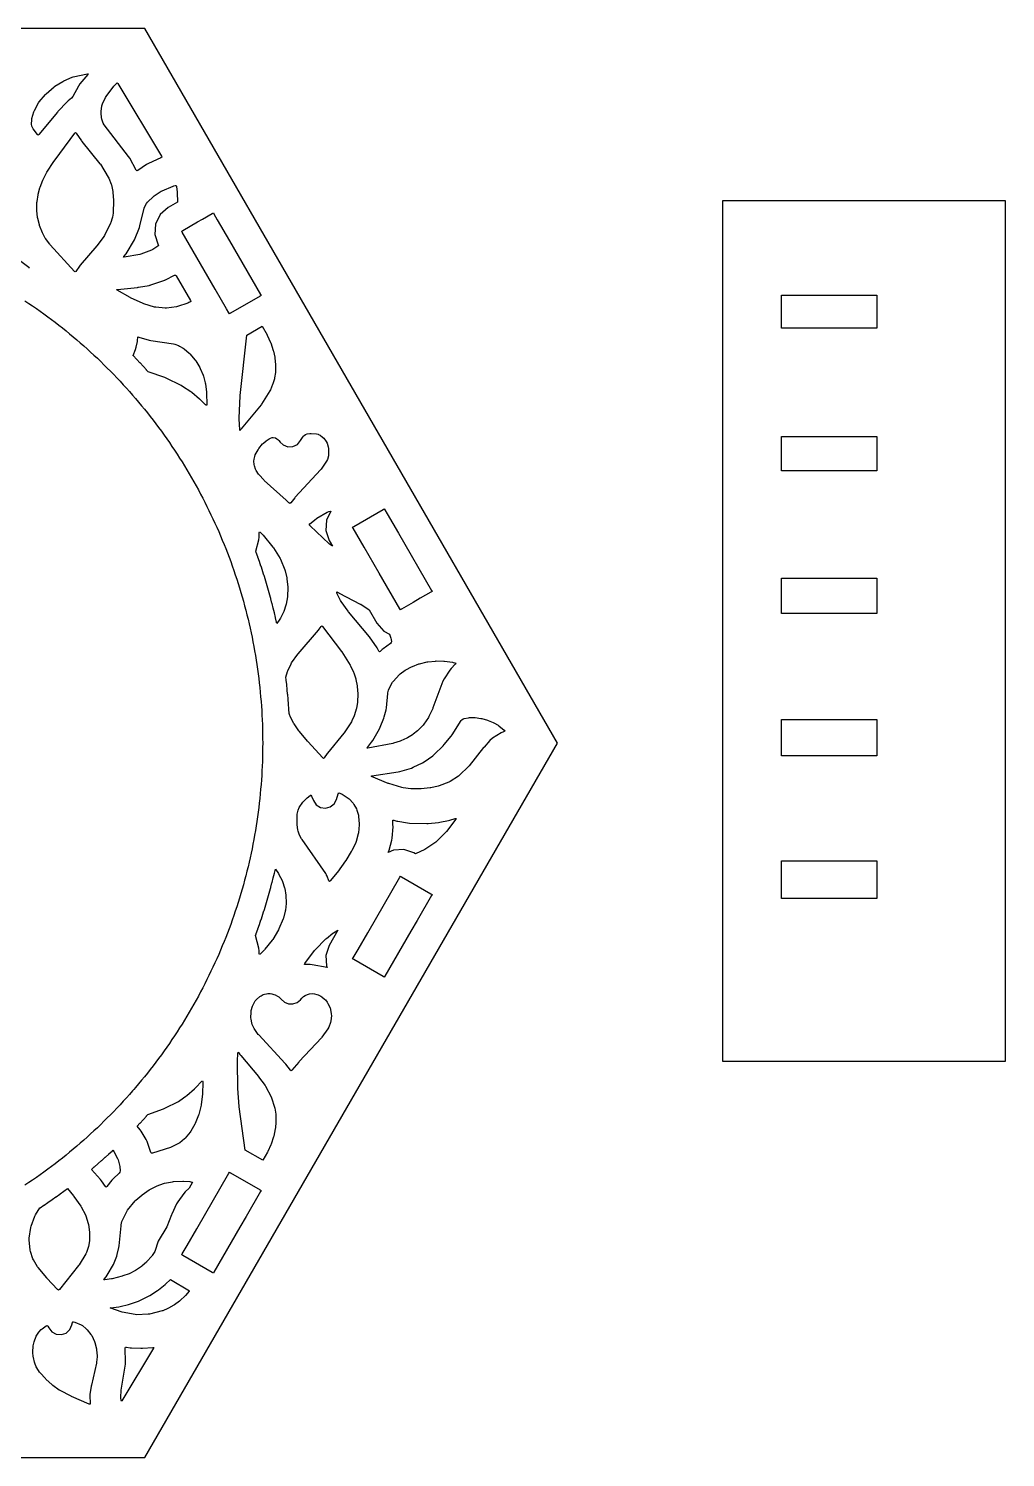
# Model space of a CAD drawing. Header units: millimetres. Extents: x 10 to 410, y 18 to 283.
# Drawn here: x 327.1 to 410, y 160.4 to 281.6 of the extents above; entities that cross this region are included whole.
import ezdxf

# ---------------------------------------------------------------- set-up
doc = ezdxf.new("R2010")
doc.units = ezdxf.units.MM
doc.layers.add('CUT', color=1, linetype='Continuous')

msp = doc.modelspace()

# ---------------------------------------------------------------- linework, layer by layer
at = {"layer": 'CUT'}
for points in [[(372, 221), (337, 281.6218), (267, 281.6218), (232, 221), (267, 160.3782), (337, 160.3782)], [(327.4315, 273.9992), (327.5882, 274.5568), (327.6335, 274.6675), (327.9875, 275.3108), (328.0438, 275.3934), (328.5751, 276.0317), (328.6369, 276.0943), (329.3155, 276.6759), (329.38, 276.7231), (330.0592, 277.145), (330.1281, 277.181), (330.8351, 277.4861), (330.934, 277.5176), (332.1431, 277.774), (332.2118, 277.7741), (332.1785, 277.714), (331.5005, 276.9312), (331.3676, 276.7378), (330.9028, 275.8661), (330.775, 275.7098), (330.5083, 275.4896), (330.4142, 275.4018), (329.6346, 274.5784), (329.5901, 274.5283), (328.0152, 272.6372), (327.9554, 272.587), (327.8974, 272.6392), (327.536, 273.1052), (327.4498, 273.2709), (327.4268, 273.3454), (327.4038, 273.5111), (327.4121, 273.8698)], [(336.4212, 269.5776), (336.3369, 269.542), (336.2775, 269.6117), (335.7253, 270.6349), (335.6303, 270.7806), (333.5589, 273.4454), (333.4794, 273.5905), (333.3553, 273.9387), (333.3271, 274.0665), (333.2917, 274.4524), (333.2956, 274.5794), (333.3718, 275.077), (333.4174, 275.2243), (333.6781, 275.7662), (333.7245, 275.8444), (334.3637, 276.7357), (334.4226, 276.8045), (334.5889, 276.9676), (334.6539, 277.0115), (334.7058, 276.9527), (338.4124, 270.7963), (338.4422, 270.7096), (338.3684, 270.6552), (337.3091, 270.1769), (337.1391, 270.0801)], [(328.3182, 264.2924), (328.0765, 264.9139), (328.0566, 264.9765), (327.9214, 265.5163), (327.909, 265.5851), (327.8416, 266.1839), (327.8385, 266.2567), (327.855, 266.8675), (327.8612, 266.9347), (327.9511, 267.5073), (327.9633, 267.5639), (328.1097, 268.101), (328.1263, 268.1516), (328.3632, 268.7665), (328.3837, 268.8128), (328.6636, 269.3718), (328.6936, 269.4239), (329.2974, 270.348), (329.3143, 270.3723), (330.662, 272.2008), (331.068, 272.7414), (331.1271, 272.7952), (331.1847, 272.7397), (331.6355, 272.1014), (331.6748, 272.0493), (333.1973, 270.1555), (333.2333, 270.1049), (333.9067, 269.0273), (333.9504, 268.9405), (334.1499, 268.4305), (334.1741, 268.3502), (334.2923, 267.8028), (334.3028, 267.7293), (334.3528, 267.0264), (334.354, 266.9749), (334.3285, 266.0417), (334.3212, 265.9673), (334.2612, 265.6175), (334.2415, 265.5392), (334.1157, 265.1645), (334.0882, 265.0981), (333.5744, 264.0635), (333.5287, 263.9882), (332.9624, 263.2102), (332.9358, 263.1766), (331.526, 261.5397), (331.4642, 261.4605), (331.1543, 261.0221), (331.0986, 260.9674), (331.0366, 261.0149), (328.9727, 263.2834), (328.9374, 263.3266), (328.5933, 263.7966), (328.5582, 263.8513), (328.3488, 264.2273)], [(336.5837, 264.8824), (336.9516, 266.3833), (337.0044, 266.5162), (337.1483, 266.7706), (337.2363, 266.8854), (337.7276, 267.3697), (337.8068, 267.4339), (338.3932, 267.8208), (338.4797, 267.8669), (339.4073, 268.2545), (339.4743, 268.2773), (339.572, 268.3034), (339.6651, 268.3074), (339.693, 268.2185), (339.735, 267.7329), (339.7365, 267.708), (339.7681, 266.8893), (339.7669, 266.8802), (338.9827, 266.4274), (338.308, 265.8357), (337.9111, 265.0309), (337.8524, 264.1354), (338.1408, 263.2856), (338.1848, 263.2095), (337.69, 262.8802), (337.5836, 262.8258), (336.6611, 262.4804), (336.5694, 262.4553), (335.26, 262.2218), (335.1901, 262.2237), (335.2232, 262.2853), (335.4128, 262.512), (335.5088, 262.6472), (336.048, 263.55), (336.1215, 263.6986), (336.5389, 264.7427)], [(410, 267), (386, 267), (386, 194), (410, 194)], [(346.8673, 258.9708), (346.7777, 258.9191), (344.2723, 257.4725), (344.1827, 257.4208), (344.131, 257.5104), (343.9364, 257.8474), (342.9822, 259.5002), (340.1844, 264.346), (340.1327, 264.4356), (340.2223, 264.4873), (341.4785, 265.2126), (341.8892, 265.4497), (342.7277, 265.9339), (342.8173, 265.9856), (342.869, 265.896), (343.1517, 265.4064), (344.1938, 263.6014), (346.8156, 259.0604)], [(337.4425, 259.8487), (337.4535, 259.8515), (337.5259, 259.8726), (338.6079, 260.231), (338.6841, 260.2595), (338.6954, 260.2643), (338.7691, 260.2986), (339.5211, 260.6852), (339.6039, 260.7094), (339.6603, 260.6442), (340.865, 258.5576), (340.8933, 258.4741), (340.8268, 258.4163), (340.7451, 258.3696), (340.6522, 258.3279), (339.7815, 258.0349), (339.6793, 258.0116), (338.8443, 257.9075), (338.7338, 257.9054), (337.934, 257.9755), (337.8352, 257.9938), (336.9329, 258.2528), (336.8589, 258.2802), (335.794, 258.7687), (335.7487, 258.7922), (334.6616, 259.4255), (334.6111, 259.4713), (334.676, 259.492), (336.3954, 259.663), (336.4356, 259.6677), (336.4417, 259.6686), (336.4817, 259.6749), (337.3688, 259.8328)], [(391, 259), (399.1, 259), (399.1, 256.2), (391, 256.2)], [(345.6643, 255.6204), (346.9554, 256.3658), (347.3678, 255.6449), (347.3906, 255.6001), (347.6655, 254.9908), (347.6843, 254.9431), (347.9041, 254.2931), (347.9194, 254.2382), (348.0298, 253.7378), (348.0396, 253.6769), (348.0986, 253.085), (348.1011, 253.0213), (348.09, 252.522), (348.0838, 252.4522), (348.0085, 251.9736), (347.9933, 251.9063), (347.8638, 251.4682), (347.8428, 251.41), (347.6518, 250.9651), (347.6157, 250.8958), (346.9006, 249.7415), (346.8599, 249.6846), (345.1822, 247.6444), (345.1468, 247.5988), (345.1198, 247.562), (345.0683, 247.5157), (345.0517, 247.5829), (345.019, 248.5182), (345.019, 248.5526), (345.0773, 250.4537), (345.0804, 250.4968), (345.6603, 255.6093)], [(336.4186, 255.4529), (336.4966, 255.4452), (337.3801, 255.1929), (337.5042, 255.1654), (339.4472, 254.8575), (339.542, 254.8333), (339.8579, 254.72), (339.9431, 254.6805), (340.2619, 254.4965), (340.343, 254.4387), (340.7673, 254.071), (340.8236, 254.0142), (341.2725, 253.4855), (341.3199, 253.4202), (341.669, 252.8504), (341.705, 252.7805), (341.9491, 252.2027), (341.9721, 252.136), (342.1283, 251.5605), (342.1431, 251.4843), (342.2283, 250.7579), (342.2318, 250.7074), (342.2522, 249.7012), (342.2395, 249.6325), (342.1566, 249.6954), (341.6889, 250.141), (341.6364, 250.1878), (340.9857, 250.7295), (340.9056, 250.79), (340.2136, 251.2621), (340.0829, 251.3381), (338.8164, 251.957), (338.6941, 252.0075), (337.3, 252.4827), (337.1575, 252.6424), (337.1442, 252.6572), (336.8802, 252.9479), (336.8662, 252.9632), (336.5996, 253.2515), (336.5863, 253.2657), (336.3172, 253.5518), (336.3032, 253.5665), (336.0317, 253.8501), (336.0179, 253.8644), (336.0046, 253.878), (336.2216, 254.3952), (336.2836, 254.5986), (336.3754, 255.0645), (336.3941, 255.2205), (336.4011, 255.3764)], [(348.7387, 246.2866), (349.1349, 246.1347), (349.5588, 246.152), (349.9413, 246.3357), (350.2199, 246.6557), (350.3721, 246.9261), (350.4684, 247.0493), (350.5185, 247.0967), (350.6368, 247.1807), (350.7881, 247.2313), (350.9954, 247.2667), (351.124, 247.2726), (351.5549, 247.239), (351.6969, 247.2077), (351.7466, 247.1891), (351.8887, 247.1089), (352.0832, 246.9545), (352.1773, 246.8576), (352.3803, 246.5854), (352.4581, 246.4352), (352.5573, 246.1307), (352.5827, 245.9842), (352.5963, 245.5234), (352.5787, 245.3729), (352.4974, 245.0696), (352.4241, 244.9101), (351.965, 244.2395), (351.9169, 244.1793), (349.7703, 241.8631), (349.7294, 241.8162), (349.375, 241.3853), (349.3031, 241.3283), (349.2273, 241.38), (349.0621, 241.5536), (348.9982, 241.6154), (347.1264, 243.2757), (347.085, 243.3167), (346.6943, 243.7499), (346.6408, 243.8203), (346.4504, 244.1206), (346.3954, 244.2367), (346.3069, 244.5049), (346.2818, 244.6324), (346.2614, 244.9234), (346.2735, 245.0772), (346.3296, 245.3201), (346.3759, 245.4452), (346.6072, 245.8868), (346.6667, 245.9766), (346.9947, 246.375), (347.0578, 246.4394), (347.3043, 246.6513), (347.3739, 246.7018), (347.5542, 246.8113), (347.6528, 246.8578), (347.8091, 246.9126), (347.8888, 246.9282), (348.084, 246.8908), (348.199, 246.8184), (348.2894, 246.7426), (348.3615, 246.6691), (348.4848, 246.5156), (348.4953, 246.5241)], [(399.1, 244.1), (391, 244.1), (391, 247), (399.1, 247)], [(352.4111, 239.9162), (352.3524, 239.0207), (352.6408, 238.1709), (352.9107, 237.7035), (352.6814, 237.8715), (352.6333, 237.9115), (351.0256, 239.4154), (350.9948, 239.4475), (350.9533, 239.5213), (351.0082, 239.5903), (351.5281, 240.0301), (351.6065, 240.0849), (352.4841, 240.5865), (352.6141, 240.6391), (352.7897, 240.6839)], [(361.3156, 233.9457), (361.3673, 233.8561), (361.2777, 233.8044), (360.362, 233.2756), (359.764, 232.9304), (358.7723, 232.3578), (358.6827, 232.3061), (358.631, 232.3957), (356.8945, 235.4033), (355.6161, 237.6176), (354.6844, 239.2313), (354.6327, 239.3209), (354.7223, 239.3726), (357.2277, 240.8192), (357.3173, 240.8709), (357.369, 240.7813), (357.5636, 240.4443), (358.5178, 238.7915)], [(347.8759, 237.6203), (347.9162, 237.5641), (348.4727, 236.6696), (348.5125, 236.5919), (348.8856, 235.6837), (348.9117, 235.6017), (349.0482, 235.0066), (349.0594, 234.9362), (349.1227, 234.231), (349.1245, 234.1663), (349.1007, 233.4654), (349.0935, 233.3948), (348.9866, 232.77), (348.9673, 232.6929), (348.7937, 232.1709), (348.7641, 232.0999), (348.5032, 231.5839), (348.4657, 231.521), (348.2001, 231.1393), (348.181, 231.2276), (348.1767, 231.247), (348.0901, 231.63), (348.0853, 231.6505), (347.9952, 232.0327), (347.9908, 232.0514), (347.8975, 232.4329), (347.8925, 232.4529), (347.7958, 232.8335), (347.7909, 232.8522), (347.691, 233.232), (347.6857, 233.252), (347.5824, 233.6308), (347.5771, 233.65), (347.4705, 234.028), (347.4649, 234.0474), (347.355, 234.4244), (347.3493, 234.4437), (347.2361, 234.8197), (347.2304, 234.8384), (347.114, 235.2135), (347.1077, 235.2334), (346.9879, 235.6074), (346.9819, 235.6257), (346.859, 235.9986), (346.8524, 236.0183), (346.7261, 236.3902), (346.7198, 236.4086), (346.5904, 236.7793), (346.5836, 236.7985), (346.4509, 237.1681), (346.4439, 237.1874), (346.418, 237.2576), (346.4174, 237.2807), (346.6636, 238.2391), (346.6961, 238.4651), (346.7091, 238.8518), (346.7251, 238.9217), (346.7856, 238.8832), (346.9914, 238.6886), (347.036, 238.6408)], [(391, 235), (399.1, 235), (399.1, 232), (391, 232)], [(356.6908, 231.1561), (357.2826, 230.4814), (357.7635, 230.2442), (357.7685, 230.2345), (357.8766, 229.8919), (357.8992, 229.7768), (357.9137, 229.5984), (357.9065, 229.5164), (357.8496, 229.4569), (357.2197, 228.9885), (357.1451, 228.9276), (356.9672, 228.768), (356.9001, 228.7269), (356.8513, 228.7886), (356.6999, 229.074), (356.6418, 229.1706), (356.1312, 229.9247), (356.0648, 230.0124), (354.2718, 232.1408), (354.2458, 232.1743), (353.6475, 233.0137), (353.602, 233.0908), (353.3276, 233.6615), (353.2976, 233.7392), (353.2912, 233.7606), (353.2849, 233.8311), (353.3517, 233.8079), (353.4471, 233.7515), (353.4966, 233.724), (355.281, 232.7947), (355.3274, 232.7675), (356.0265, 232.3068)], [(349.3017, 223.3195), (349.2341, 223.4948), (349.2124, 223.8772), (349.2112, 223.8977), (349.1855, 224.2895), (349.1841, 224.3094), (349.155, 224.7011), (349.1534, 224.7211), (349.1209, 225.1124), (349.1191, 225.1328), (349.0831, 225.5239), (349.0813, 225.5433), (349.042, 225.934), (349.0398, 225.9545), (348.997, 226.3448), (348.9948, 226.3641), (348.968, 226.5911), (349.1004, 227.0556), (349.131, 227.1367), (349.4058, 227.7153), (349.4561, 227.7998), (349.9857, 228.524), (350.0098, 228.5545), (351.7334, 230.5784), (351.7912, 230.6529), (351.9636, 230.8966), (352.0211, 230.9521), (352.0804, 230.8985), (353.6869, 228.7729), (353.7124, 228.736), (354.4205, 227.6106), (354.453, 227.5506), (354.6989, 227.0167), (354.7211, 226.9598), (354.8911, 226.4381), (354.9073, 226.3753), (355.0084, 225.8529), (355.0167, 225.7903), (355.0604, 225.173), (355.0615, 225.1188), (355.0421, 224.5239), (355.0365, 224.4624), (354.9573, 223.9398), (354.9411, 223.8675), (354.7958, 223.3838), (354.7705, 223.3166), (354.5699, 222.878), (354.5325, 222.81), (353.924, 221.8749), (353.8897, 221.828), (352.509, 220.1469), (352.4697, 220.0959), (352.2121, 219.7399), (352.156, 219.6859), (352.0944, 219.7335), (350.8237, 221.1405), (350.8134, 221.1522), (350.1135, 221.975), (350.0797, 222.0193), (349.6605, 222.6338), (349.6291, 222.6863), (349.3263, 223.2652)], [(357.3071, 223.2203), (357.4612, 223.8093), (357.4903, 223.972), (357.6113, 225.1993), (357.6231, 225.2697), (357.6738, 225.4816), (357.7241, 225.6118), (358.0206, 226.1514), (358.0927, 226.2522), (358.5852, 226.7917), (358.659, 226.8584), (359.074, 227.1679), (359.1379, 227.2087), (359.6309, 227.4754), (359.6953, 227.5048), (360.2406, 227.7106), (360.307, 227.7308), (360.9549, 227.8814), (361.0204, 227.8924), (361.6507, 227.9568), (361.7131, 227.9594), (362.3671, 227.948), (362.4291, 227.9433), (363.0899, 227.8529), (363.1569, 227.8392), (363.3052, 227.7987), (363.3785, 227.7612), (363.335, 227.6913), (362.9926, 227.3332), (362.8721, 227.1813), (362.3958, 226.4512), (362.2923, 226.2468), (361.4386, 223.9746), (361.4212, 223.9338), (361.0932, 223.2441), (361.0548, 223.1768), (360.6603, 222.5901), (360.6044, 222.5206), (360.1797, 222.0759), (360.1218, 222.0237), (359.7572, 221.7411), (359.7048, 221.7054), (359.2711, 221.4463), (359.2217, 221.4202), (358.7062, 221.1826), (358.652, 221.1612), (358.0999, 220.9777), (358.0329, 220.9603), (355.9168, 220.5561), (355.847, 220.5572), (355.8796, 220.6189), (356.2408, 221.0566), (356.3448, 221.2077), (356.9068, 222.2006), (356.9717, 222.3377), (357.2701, 223.1059)], [(360.7077, 219.4082), (361.4203, 219.9211), (361.5334, 220.0152), (362.319, 220.7682), (362.4053, 220.8617), (362.9866, 221.5727), (363.0646, 221.6818), (363.8248, 222.901), (363.8823, 222.9701), (364.0068, 223.0474), (364.0888, 223.0712), (364.4453, 223.1414), (364.5398, 223.1512), (364.9577, 223.1565), (365.0346, 223.1518), (365.5124, 223.0872), (365.58, 223.0735), (366.0766, 222.9382), (366.1382, 222.9172), (366.5537, 222.7463), (366.6139, 222.7169), (366.9656, 222.5165), (367.0429, 222.4627), (367.4976, 222.0814), (367.5483, 222.0163), (367.478, 221.9732), (367.429, 221.9559), (367.2184, 221.854), (366.4986, 221.4002), (366.2793, 221.2157), (365.7768, 220.6592), (365.7326, 220.6068), (364.5098, 219.0609), (364.4633, 219.0094), (363.6908, 218.2615), (363.6092, 218.1969), (362.8902, 217.7357), (362.8013, 217.69), (361.9652, 217.3568), (361.8792, 217.3308), (361.2531, 217.199), (361.1953, 217.1901), (360.4345, 217.1169), (360.3837, 217.1145), (359.6118, 217.1153), (359.5543, 217.1185), (358.9089, 217.1903), (358.8115, 217.2107), (357.6927, 217.5581), (357.6459, 217.5751), (356.2428, 218.1616), (356.1932, 218.1942), (356.2493, 218.2136), (358.4857, 218.5444), (358.6342, 218.5775), (359.6181, 218.8731), (359.7782, 218.9359), (360.5565, 219.3175)], [(399.1, 219.9), (391, 219.9), (391, 223), (399.1, 223)], [(352.7346, 215.5845), (353.0691, 215.8458), (353.2728, 216.2183), (353.4155, 216.6843), (353.4596, 216.7639), (353.5491, 216.7471), (353.7377, 216.6685), (353.8383, 216.613), (354.241, 216.3287), (354.3258, 216.2539), (354.6647, 215.8825), (354.732, 215.7902), (354.9454, 215.4184), (354.9935, 215.3057), (355.1195, 214.8778), (355.1392, 214.7699), (355.1867, 214.1494), (355.1858, 214.0598), (355.1207, 213.3753), (355.1029, 213.2811), (354.9228, 212.6505), (354.8929, 212.5708), (354.5488, 211.841), (354.5203, 211.7886), (354.05, 211.0289), (354.0289, 210.9974), (353.3388, 210.0438), (353.3208, 210.0204), (352.7361, 209.3011), (352.6723, 209.2492), (352.6254, 209.3168), (352.4626, 209.7002), (352.4155, 209.797), (352.401, 209.8234), (352.3442, 209.9149), (350.3411, 212.8014), (350.3077, 212.8565), (350.1378, 213.18), (350.107, 213.2509), (350.0089, 213.5316), (349.9847, 213.631), (349.9227, 214.0697), (349.9175, 214.1499), (349.9269, 214.8764), (349.9347, 214.9598), (349.9737, 215.183), (350.0083, 215.2992), (350.1045, 215.5235), (350.1509, 215.6089), (350.3501, 215.906), (350.4034, 215.9729), (350.7126, 216.3021), (350.7782, 216.361), (351.0336, 216.5545), (351.0484, 216.5634), (351.0883, 216.5731), (351.1389, 216.4996), (351.3025, 216.1148), (351.5442, 215.7657), (351.9042, 215.5409), (352.3239, 215.477)], [(358.0544, 214.089), (358.0268, 214.3716), (358.0344, 214.4519), (358.1149, 214.4468), (358.3821, 214.3769), (358.4656, 214.3587), (359.2981, 214.2121), (359.4649, 214.1963), (360.9366, 214.1747), (361.0432, 214.1786), (361.9107, 214.2543), (362.0172, 214.2691), (362.7525, 214.4101), (362.8725, 214.4406), (363.3398, 214.5891), (363.4073, 214.5956), (363.3786, 214.5342), (362.5981, 213.5022), (362.548, 213.4451), (361.7438, 212.6521), (361.6775, 212.5968), (360.8441, 212.0099), (360.7578, 211.9607), (359.9711, 211.6059), (359.8327, 211.6857), (358.9829, 211.9742), (358.0874, 211.9155), (357.6567, 211.7031), (357.6805, 211.7587), (357.734, 211.9173), (357.944, 212.7562), (357.9715, 212.9212), (358.0555, 213.8969)], [(391, 211), (399.1, 211), (399.1, 207.8), (391, 207.8)], [(348.6722, 209.2598), (348.8519, 208.7224), (348.8708, 208.6481), (348.9688, 208.099), (348.9767, 208.0231), (348.9941, 207.4586), (348.9911, 207.3841), (348.9261, 206.8026), (348.9134, 206.7327), (348.7654, 206.1451), (348.7407, 206.071), (348.3843, 205.218), (348.3481, 205.1471), (347.8502, 204.3313), (347.8114, 204.2759), (347.185, 203.4966), (347.1492, 203.4565), (346.7846, 203.0876), (346.7255, 203.0473), (346.7088, 203.1169), (346.6978, 203.3749), (346.6672, 203.5859), (346.3937, 204.6766), (346.4439, 204.8126), (346.4509, 204.8319), (346.5836, 205.2015), (346.5904, 205.2207), (346.7198, 205.5914), (346.7261, 205.6098), (346.8524, 205.9817), (346.859, 206.0014), (346.9819, 206.3743), (346.9879, 206.3926), (347.1077, 206.7666), (347.114, 206.7865), (347.2304, 207.1616), (347.2361, 207.1803), (347.3493, 207.5563), (347.355, 207.5756), (347.4649, 207.9526), (347.4705, 207.972), (347.5771, 208.35), (347.5824, 208.3692), (347.6857, 208.748), (347.691, 208.768), (347.7909, 209.1478), (347.7958, 209.1665), (347.8925, 209.5471), (347.8975, 209.5671), (347.9908, 209.9486), (347.9952, 209.9673), (348.0748, 210.3046), (348.3428, 209.9155), (348.3795, 209.8536), (348.6433, 209.3291)], [(359.5686, 205.0284), (357.369, 201.2187), (357.3173, 201.1291), (357.2277, 201.1808), (354.7223, 202.6274), (354.6327, 202.6791), (354.6844, 202.7687), (355.089, 203.4694), (355.9103, 204.8919), (358.631, 209.6043), (358.6827, 209.6939), (358.7723, 209.6422), (361.2777, 208.1956), (361.3673, 208.1439), (361.3156, 208.0543), (360.0934, 205.9375)], [(353.009, 204.8859), (353.3844, 205.117), (352.6408, 203.8291), (352.3524, 202.9793), (352.4111, 202.0838), (352.4825, 201.939), (352.4793, 201.939), (351.2023, 202.1745), (351.0334, 202.1917), (350.6152, 202.2003), (350.5448, 202.2148), (350.5766, 202.2793), (351.4077, 203.3953), (351.4527, 203.4481), (352.3546, 204.3735), (352.4076, 204.421), (352.9613, 204.8528)], [(346.0836, 197.2447), (346.0196, 197.5707), (346.0099, 197.6806), (346.0182, 198.1668), (346.0362, 198.294), (346.1362, 198.6645), (346.1906, 198.7939), (346.3758, 199.1078), (346.4742, 199.2288), (346.7476, 199.4774), (346.8671, 199.559), (347.0412, 199.6453), (347.1537, 199.6858), (347.3144, 199.7236), (347.4386, 199.7375), (347.641, 199.7358), (347.7672, 199.7192), (347.9468, 199.6729), (348.0597, 199.6294), (348.2596, 199.5242), (348.3599, 199.4555), (348.491, 199.3412), (348.5642, 199.2629), (348.5676, 199.2584), (348.8433, 199.0052), (349.1903, 198.8648), (349.5645, 198.8551), (349.9183, 198.9772), (350.2068, 199.2157), (350.3172, 199.3466), (350.4623, 199.4809), (350.5977, 199.5717), (350.8024, 199.6664), (350.9847, 199.7132), (351.2334, 199.7306), (351.3887, 199.7182), (351.5819, 199.673), (351.6973, 199.6312), (351.9258, 199.5166), (352.0222, 199.4542), (352.2441, 199.273), (352.3197, 199.1972), (352.4747, 199.0061), (352.5412, 198.9004), (352.7178, 198.5271), (352.7613, 198.3872), (352.8232, 198.005), (352.8266, 197.8627), (352.7758, 197.4127), (352.7483, 197.2947), (352.5989, 196.8788), (352.535, 196.7554), (352.0301, 196.035), (351.9836, 195.9777), (350.0973, 193.9619), (350.0572, 193.9164), (349.482, 193.2257), (349.4223, 193.1756), (349.3641, 193.2274), (348.9568, 193.7454), (348.9018, 193.8098), (346.6674, 196.2228), (346.6228, 196.2781), (346.3268, 196.7004), (346.2796, 196.7826), (346.1214, 197.1274)], [(347.243, 191.8687), (347.723, 190.9722), (347.7598, 190.8857), (348.0174, 190.0869), (348.0369, 190.0036), (348.1099, 189.5153), (348.1156, 189.4511), (348.1291, 188.9229), (348.1271, 188.8615), (348.0773, 188.3188), (348.0683, 188.2591), (347.9402, 187.6482), (347.9251, 187.592), (347.7182, 186.9626), (347.6994, 186.9139), (347.4395, 186.3276), (347.4161, 186.2811), (347.0257, 185.5936), (345.5209, 186.4624), (345.0076, 190.1157), (345.0041, 190.1476), (344.8845, 191.6692), (344.8829, 191.7078), (344.8721, 193.9381), (344.8727, 193.9653), (344.9071, 194.6972), (344.9244, 194.7638), (344.9743, 194.7165), (345.0759, 194.5694), (345.1343, 194.4925), (346.6361, 192.6949), (346.6549, 192.6711), (347.2019, 191.9336)], [(339.9862, 190.668), (340.4808, 191.0186), (340.555, 191.0763), (341.2238, 191.6468), (341.3065, 191.7256), (341.8419, 192.2938), (341.9002, 192.3357), (341.9202, 192.2668), (341.9233, 192.2331), (341.9254, 192.1749), (341.9075, 191.2539), (341.9032, 191.1963), (341.791, 190.3345), (341.7792, 190.2732), (341.5791, 189.4851), (341.5579, 189.4197), (341.2785, 188.72), (341.2449, 188.651), (340.8964, 188.0512), (340.8476, 187.9812), (340.4311, 187.4759), (340.3689, 187.4124), (339.9789, 187.0762), (339.8689, 187.0033), (339.2515, 186.6987), (339.1751, 186.6682), (337.6474, 186.1934), (337.5613, 186.184), (337.5175, 186.2588), (337.195, 187.177), (337.1063, 187.3664), (336.6993, 188.0496), (336.619, 188.1658), (336.359, 188.4926), (336.5863, 188.7343), (336.5996, 188.7485), (336.8662, 189.0368), (336.8802, 189.0521), (337.1442, 189.3428), (337.1575, 189.3576), (337.2633, 189.4762), (338.5828, 189.9559), (338.6965, 190.005), (339.8514, 190.5869)], [(334.7432, 185.6221), (334.8645, 185.1706), (334.8813, 185.0699), (334.9072, 184.6858), (334.8903, 184.5783), (334.8286, 184.4886), (334.333, 184.0314), (334.2179, 183.9066), (333.788, 183.3571), (333.7282, 183.3046), (333.671, 183.36), (333.3173, 183.861), (333.2422, 183.9553), (332.4684, 184.8207), (332.7109, 185.026), (332.7267, 185.0395), (333.0242, 185.2959), (333.0393, 185.3089), (333.3345, 185.5678), (333.3494, 185.581), (333.6424, 185.8425), (333.6572, 185.8558), (333.9479, 186.1198), (333.9632, 186.1338), (334.2515, 186.4004), (334.2657, 186.4137), (334.3006, 186.4466), (334.3258, 186.4126), (334.366, 186.3495), (334.6982, 185.7351)], [(345.0686, 179.9137), (342.869, 176.104), (342.8173, 176.0144), (342.7277, 176.0661), (340.2223, 177.5127), (340.1327, 177.5644), (340.1844, 177.654), (340.589, 178.3547), (341.4103, 179.7772), (344.131, 184.4896), (344.1827, 184.5792), (344.2723, 184.5275), (346.7777, 183.0809), (346.8673, 183.0292), (346.8156, 182.9396), (345.5934, 180.8228)], [(327.1974, 178.9714), (327.3225, 179.885), (327.3504, 179.9963), (327.6713, 180.8603), (327.7205, 180.9592), (328.0974, 181.5511), (328.0982, 181.5516), (328.1152, 181.5628), (328.4417, 181.781), (328.4581, 181.7921), (328.7827, 182.0131), (328.7997, 182.0248), (329.1223, 182.2487), (329.1381, 182.2598), (329.4588, 182.4864), (329.4753, 182.4981), (329.794, 182.7275), (329.8103, 182.7393), (330.127, 182.9715), (330.1432, 182.9835), (330.4329, 183.1999), (330.9642, 182.5653), (330.9924, 182.5285), (331.5694, 181.7011), (331.6046, 181.6427), (331.9648, 180.949), (331.999, 180.8665), (332.2039, 180.2228), (332.2235, 180.1369), (332.3139, 179.4943), (332.3191, 179.4218), (332.3197, 178.8321), (332.3125, 178.745), (332.2352, 178.2826), (332.2114, 178.1918), (332.0558, 177.7591), (332.0093, 177.6623), (331.4249, 176.7109), (331.3862, 176.6562), (329.7545, 174.6331), (329.6827, 174.5752), (329.6068, 174.6276), (328.7017, 175.5936), (328.6834, 175.6142), (327.9466, 176.488), (327.8953, 176.5607), (327.561, 177.1305), (327.5162, 177.2289), (327.3083, 177.849), (327.2837, 177.9633), (327.1951, 178.8483)], [(334.6647, 177.5838), (334.812, 178.1813), (334.8386, 178.3423), (334.9851, 180.0428), (334.9955, 180.1108), (335.0591, 180.3987), (335.1018, 180.5195), (335.468, 181.2531), (335.5348, 181.3552), (336.1953, 182.1445), (336.2529, 182.2033), (336.7382, 182.6261), (336.7858, 182.663), (337.3843, 183.074), (337.4389, 183.1068), (337.9991, 183.3985), (338.0645, 183.427), (338.6011, 183.6192), (338.68, 183.6407), (339.358, 183.7696), (339.4252, 183.7779), (340.2225, 183.8248), (340.2933, 183.8242), (340.8258, 183.7833), (340.9024, 183.7717), (341.0423, 183.7398), (340.7516, 183.2364), (340.4202, 182.9081), (340.3073, 182.776), (339.7977, 182.0689), (339.6993, 181.9016), (339.2842, 181.0184), (339.2595, 180.9615), (338.8575, 179.9558), (338.1408, 178.7144), (337.8524, 177.8646), (337.853, 177.8558), (337.6388, 177.5231), (337.5948, 177.4642), (337.1885, 176.9938), (337.1354, 176.9405), (336.768, 176.6216), (336.7131, 176.58), (336.2157, 176.2517), (336.1682, 176.2239), (335.7269, 175.995), (335.6701, 175.9697), (335.1518, 175.7748), (335.0914, 175.7561), (334.2255, 175.5451), (334.1849, 175.5369), (333.6015, 175.4428), (333.5313, 175.4457), (333.5644, 175.5077), (333.7163, 175.6908), (333.8181, 175.8372), (334.3415, 176.7464), (334.4136, 176.8987), (334.6273, 177.4634)], [(336.5748, 173.694), (337.3058, 174.0513), (337.4162, 174.1138), (338.074, 174.5407), (338.1578, 174.6011), (338.7363, 175.0633), (338.8116, 175.1296), (339.1214, 175.4297), (339.1737, 175.4623), (340.7952, 174.5261), (340.7774, 174.4923), (340.4619, 174.121), (340.4193, 174.0764), (340, 173.6867), (339.9547, 173.6492), (339.5183, 173.3265), (339.4661, 173.2925), (339.0093, 173.0323), (338.9551, 173.0054), (338.5429, 172.83), (338.4626, 172.8032), (337.3946, 172.5409), (337.2897, 172.5261), (336.2939, 172.4881), (336.1797, 172.4962), (335.0708, 172.6989), (334.9898, 172.7206), (334.1121, 173.0321), (334.0632, 173.0609), (334.117, 173.0788), (334.796, 173.168), (334.9025, 173.1877), (335.6119, 173.3567), (335.7136, 173.3864), (336.4587, 173.6456)], [(330.6434, 171.2252), (330.8164, 171.6163), (330.8611, 171.8247), (330.866, 171.8416), (330.8958, 171.8933), (330.9674, 171.8935), (331.0754, 171.8611), (331.5954, 171.6329), (331.7124, 171.562), (332.0358, 171.3027), (332.1194, 171.2185), (332.4354, 170.8177), (332.4967, 170.7191), (332.733, 170.2241), (332.769, 170.1229), (332.9005, 169.5854), (332.9143, 169.4956), (332.9481, 168.9869), (332.948, 168.9155), (332.9163, 168.4634), (332.9045, 168.3835), (332.475, 166.4989), (332.4606, 166.423), (332.3519, 165.7063), (332.3407, 165.5114), (332.3562, 165.0755), (332.3656, 164.9937), (332.3669, 164.8859), (332.2968, 164.9022), (330.7845, 165.558), (330.7547, 165.5721), (329.8117, 166.0537), (329.7414, 166.0969), (329.2009, 166.4908), (329.1578, 166.5258), (328.6049, 167.0261), (328.5668, 167.0645), (328.1272, 167.5535), (328.0788, 167.6165), (327.8398, 167.9809), (327.7918, 168.0728), (327.6691, 168.3782), (327.6463, 168.4489), (327.5498, 168.8431), (327.5369, 168.9201), (327.5018, 169.3044), (327.5006, 169.3834), (327.5231, 169.759), (327.5342, 169.8396), (327.6103, 170.1875), (327.6351, 170.2689), (327.7594, 170.5821), (327.8, 170.6632), (327.9666, 170.9342), (328.0241, 171.011), (328.2178, 171.2256), (328.3028, 171.3013), (328.6376, 171.5395), (328.7227, 171.5758), (328.7812, 171.5041), (328.8532, 171.3621), (329.1201, 171.0279), (329.4982, 170.828), (329.9246, 170.7953), (330.3287, 170.9355)], [(335.3686, 168.4655), (335.3447, 169.6411), (335.3634, 169.7329), (335.4568, 169.7374), (335.7503, 169.6865), (335.8834, 169.6721), (336.6603, 169.6378), (336.7957, 169.6406), (337.6838, 169.7162), (337.7554, 169.7091), (337.7303, 169.6417), (335.0659, 165.1923), (335.0195, 165.1424), (334.9997, 165.2076), (334.9792, 165.4483), (334.978, 165.5201), (335.0044, 166.0294), (335.0101, 166.0838), (335.356, 168.281)]]:
    msp.add_lwpolyline(points, close=True, dxfattribs=at)
for points in [[(326.4764, 261.8829), (327.1563, 261.3717), (327.2016, 261.3199), (327.1344, 261.3055)], [(326.8372, 258.5249), (327.1637, 258.3067), (327.4883, 258.0857), (327.8109, 257.8618), (328.1316, 257.6352), (328.4503, 257.4058), (328.767, 257.1736), (329.0817, 256.9386), (329.3943, 256.7009), (329.7048, 256.4605), (330.0132, 256.2174), (330.3194, 255.9716), (330.6235, 255.7231), (330.9254, 255.472), (331.2252, 255.2183), (331.5227, 254.9619), (331.8179, 254.703), (332.1109, 254.4415), (332.4016, 254.1775), (332.6899, 253.9109), (332.976, 253.6418), (333.2596, 253.3703), (333.5409, 253.0963), (333.8198, 252.8198), (334.0963, 252.5409), (334.3703, 252.2596), (334.6418, 251.976), (334.9109, 251.6899), (335.1775, 251.4016), (335.4415, 251.1109), (335.703, 250.8179), (335.9619, 250.5227), (336.2183, 250.2252), (336.472, 249.9254), (336.7231, 249.6235), (336.9716, 249.3194), (337.2174, 249.0132), (337.4605, 248.7048), (337.7009, 248.3943), (337.9386, 248.0817), (338.1736, 247.767), (338.4058, 247.4503), (338.6352, 247.1316), (338.8618, 246.8109), (339.0857, 246.4883), (339.3067, 246.1637), (339.5249, 245.8372), (339.7402, 245.5088), (339.9526, 245.1785), (340.1622, 244.8464), (340.3688, 244.5124), (340.5725, 244.1767), (340.7733, 243.8392), (340.9711, 243.5), (341.166, 243.1591), (341.3579, 242.8164), (341.5468, 242.4721), (341.7326, 242.1262), (341.9155, 241.7787), (342.0953, 241.4296), (342.272, 241.0789), (342.4457, 240.7267), (342.6163, 240.373), (342.7839, 240.0178), (342.9483, 239.6612), (343.1095, 239.3031), (343.2677, 238.9437), (343.4227, 238.5829), (343.5746, 238.2208), (343.7233, 237.8573), (343.8688, 237.4926), (344.0111, 237.1266), (344.1502, 236.7593), (344.2862, 236.3909), (344.4189, 236.0213), (344.5483, 235.6506), (344.6746, 235.2787), (344.7975, 234.9058), (344.9173, 234.5318), (345.0337, 234.1567), (345.1469, 233.7807), (345.2568, 233.4037), (345.3634, 233.0257), (345.4667, 232.6469), (345.5666, 232.2671), (345.6633, 231.8865), (345.7566, 231.505), (345.8467, 231.1228), (345.9333, 230.7398), (346.0166, 230.356), (346.0966, 229.9716), (346.1732, 229.5864), (346.2465, 229.2006), (346.3163, 228.8142), (346.3829, 228.4271), (346.446, 228.0396), (346.5057, 227.6514), (346.5621, 227.2628), (346.615, 226.8737), (346.6646, 226.4841), (346.7107, 226.0941), (346.7535, 225.7038), (346.7928, 225.3131), (346.8288, 224.922), (346.8613, 224.5307), (346.8904, 224.139), (346.9161, 223.7472), (346.9383, 223.3551), (346.9572, 222.9629), (346.9726, 222.5705), (346.9846, 222.178), (346.9931, 221.7854), (346.9983, 221.3927), (347, 221), (346.9983, 220.6073), (346.9931, 220.2146), (346.9846, 219.822), (346.9726, 219.4295), (346.9572, 219.0371), (346.9383, 218.6449), (346.9161, 218.2528), (346.8904, 217.861), (346.8613, 217.4693), (346.8288, 217.078), (346.7928, 216.6869), (346.7535, 216.2962), (346.7107, 215.9059), (346.6646, 215.5159), (346.615, 215.1263), (346.5621, 214.7372), (346.5057, 214.3486), (346.446, 213.9604), (346.3829, 213.5729), (346.3163, 213.1858), (346.2465, 212.7994), (346.1732, 212.4136), (346.0966, 212.0284), (346.0166, 211.644), (345.9333, 211.2602), (345.8467, 210.8772), (345.7566, 210.495), (345.6633, 210.1135), (345.5666, 209.7329), (345.4667, 209.3531), (345.3634, 208.9743), (345.2568, 208.5963), (345.1469, 208.2193), (345.0337, 207.8433), (344.9173, 207.4682), (344.7975, 207.0942), (344.6746, 206.7213), (344.5483, 206.3494), (344.4189, 205.9787), (344.2862, 205.6091), (344.1502, 205.2407), (344.0111, 204.8734), (343.8688, 204.5074), (343.7233, 204.1427), (343.5746, 203.7792), (343.4227, 203.4171), (343.2677, 203.0563), (343.1095, 202.6969), (342.9483, 202.3388), (342.7839, 201.9822), (342.6163, 201.627), (342.4457, 201.2733), (342.272, 200.9211), (342.0953, 200.5704), (341.9155, 200.2213), (341.7326, 199.8738), (341.5468, 199.5279), (341.3579, 199.1836), (341.166, 198.8409), (340.9711, 198.5), (340.7733, 198.1608), (340.5725, 197.8233), (340.3688, 197.4876), (340.1622, 197.1536), (339.9526, 196.8215), (339.7402, 196.4912), (339.5249, 196.1628), (339.3067, 195.8363), (339.0857, 195.5117), (338.8618, 195.1891), (338.6352, 194.8684), (338.4058, 194.5497), (338.1736, 194.233), (337.9386, 193.9183), (337.7009, 193.6057), (337.4605, 193.2952), (337.2174, 192.9868), (336.9716, 192.6806), (336.7231, 192.3765), (336.472, 192.0746), (336.2183, 191.7748), (336.2168, 191.773), (336.0727, 191.6058), (336.0101, 191.5332), (335.9648, 191.4807), (335.9619, 191.4773), (335.703, 191.1821), (335.4415, 190.8891), (335.1775, 190.5984), (334.9109, 190.3101), (334.6418, 190.024), (334.3703, 189.7404), (334.0963, 189.4591), (333.8198, 189.1802), (333.5409, 188.9037), (333.2596, 188.6297), (332.976, 188.3582), (332.6899, 188.0891), (332.4016, 187.8225), (332.1109, 187.5585), (331.8179, 187.297), (331.5227, 187.0381), (331.2252, 186.7817), (330.9254, 186.528), (330.6235, 186.2769), (330.3194, 186.0284), (330.0132, 185.7826), (329.7048, 185.5395), (329.3943, 185.2991), (329.0817, 185.0614), (328.767, 184.8264), (328.4503, 184.5942), (328.1316, 184.3648), (327.8109, 184.1382), (327.4883, 183.9143), (327.1637, 183.6933), (326.8372, 183.4751)]]:
    msp.add_lwpolyline(points, dxfattribs=at)

doc.saveas('drawing.dxf')
